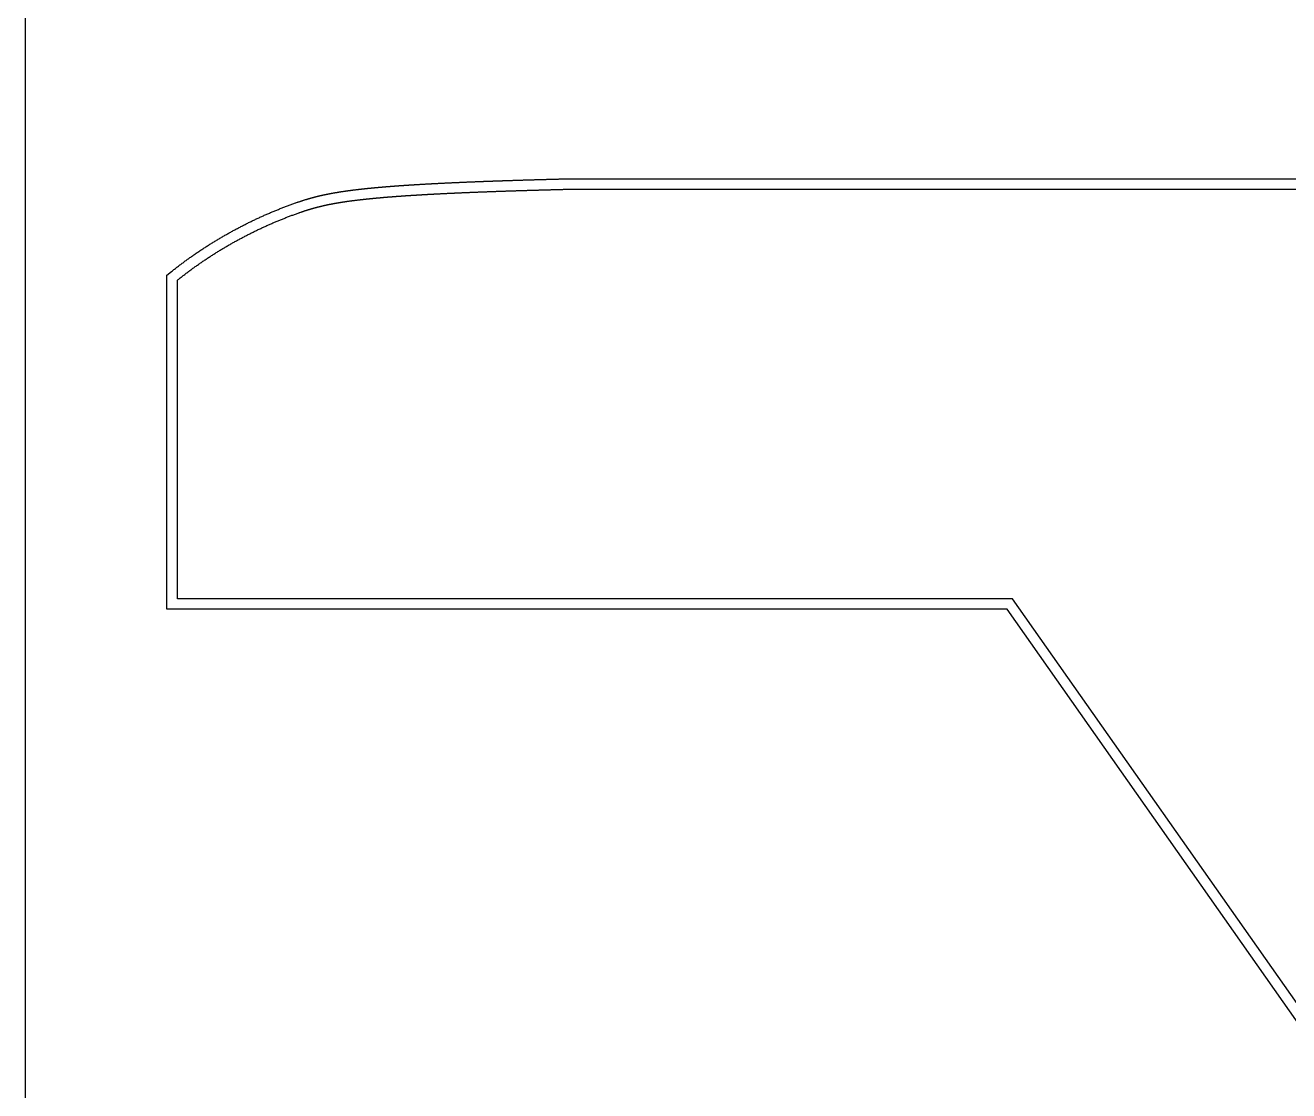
# Model space of a CAD drawing. Header units: inches. Extents: x -955 to -701, y -2062 to -1714.
# Drawn here: x -905.661 to -902.635, y -1994.243 to -1991.693 of the extents above; entities that cross this region are included whole.
import ezdxf

# ---------------------------------------------------------------- set-up
doc = ezdxf.new("R2010")
doc.units = ezdxf.units.IN
doc.header["$LTSCALE"] = 0.1
doc.header["$MEASUREMENT"] = 0
doc.layers.add('pic', color=1, linetype='Continuous')

msp = doc.modelspace()

# ---------------------------------------------------------------- linework, layer by layer
at = {"color": 7, "linetype": 'Continuous', "lineweight": 25}
for points in [[(-902.59179, -1994.11055), (-903.30931, -1993.09055), (-905.32133, -1993.09055), (-905.32133, -1992.29103), (-905.31016, -1992.28211), (-905.30836, -1992.28068), (-905.30656, -1992.27926), (-905.30476, -1992.27784), (-905.30295, -1992.27643), (-905.30114, -1992.27502), (-905.29933, -1992.27361), (-905.29751, -1992.27221), (-905.29569, -1992.27081), (-905.29387, -1992.26942), (-905.29204, -1992.26803), (-905.29021, -1992.26664), (-905.28838, -1992.26526), (-905.28654, -1992.26388), (-905.2847, -1992.2625), (-905.28286, -1992.26113), (-905.28101, -1992.25977), (-905.27916, -1992.25841), (-905.2773, -1992.25705), (-905.27545, -1992.25569), (-905.27359, -1992.25434), (-905.27172, -1992.253), (-905.26985, -1992.25166), (-905.26798, -1992.25032), (-905.26611, -1992.24899), (-905.26423, -1992.24766), (-905.26235, -1992.24633), (-905.26047, -1992.24501), (-905.25858, -1992.24369), (-905.25669, -1992.24238), (-905.2548, -1992.24107), (-905.2529, -1992.23977), (-905.251, -1992.23847), (-905.2491, -1992.23717), (-905.24719, -1992.23588), (-905.24528, -1992.23459), (-905.24337, -1992.23331), (-905.24146, -1992.23203), (-905.23954, -1992.23076), (-905.23762, -1992.22949), (-905.23569, -1992.22822), (-905.23377, -1992.22696), (-905.23184, -1992.2257), (-905.2299, -1992.22445), (-905.22797, -1992.2232), (-905.22603, -1992.22195), (-905.22409, -1992.22071), (-905.22214, -1992.21947), (-905.22019, -1992.21824), (-905.21824, -1992.21702), (-905.21629, -1992.21579), (-905.21433, -1992.21457), (-905.21238, -1992.21336), (-905.21041, -1992.21215), (-905.20845, -1992.21094), (-905.20648, -1992.20974), (-905.20451, -1992.20854), (-905.20254, -1992.20735), (-905.20056, -1992.20616), (-905.19858, -1992.20498), (-905.1966, -1992.2038), (-905.19462, -1992.20262), (-905.19263, -1992.20145), (-905.19064, -1992.20029), (-905.18865, -1992.19912), (-905.18666, -1992.19797), (-905.18466, -1992.19681), (-905.18266, -1992.19566), (-905.18066, -1992.19452), (-905.17865, -1992.19338), (-905.17664, -1992.19225), (-905.17463, -1992.19111), (-905.17262, -1992.18999), (-905.17061, -1992.18887), (-905.16859, -1992.18775), (-905.16657, -1992.18664), (-905.16455, -1992.18553), (-905.16252, -1992.18443), (-905.16049, -1992.18333), (-905.15846, -1992.18223), (-905.15643, -1992.18114), (-905.1544, -1992.18006), (-905.15236, -1992.17898), (-905.15032, -1992.1779), (-905.14828, -1992.17683), (-905.14623, -1992.17576), (-905.14419, -1992.1747), (-905.14214, -1992.17364), (-905.14009, -1992.17259), (-905.13803, -1992.17154), (-905.13598, -1992.1705), (-905.13392, -1992.16946), (-905.13186, -1992.16842), (-905.1298, -1992.16739), (-905.12773, -1992.16637), (-905.12567, -1992.16535), (-905.1236, -1992.16433), (-905.12153, -1992.16332), (-905.11945, -1992.16231), (-905.11738, -1992.16131), (-905.1153, -1992.16031), (-905.11322, -1992.15932), (-905.11114, -1992.15833), (-905.10905, -1992.15735), (-905.10697, -1992.15637), (-905.10488, -1992.1554), (-905.10279, -1992.15443), (-905.1007, -1992.15347), (-905.0986, -1992.15251), (-905.09651, -1992.15155), (-905.09441, -1992.1506), (-905.09231, -1992.14966), (-905.09021, -1992.14872), (-905.0881, -1992.14778), (-905.086, -1992.14685), (-905.08389, -1992.14593), (-905.08178, -1992.14501), (-905.07967, -1992.14409), (-905.07755, -1992.14318), (-905.07544, -1992.14228), (-905.07332, -1992.14138), (-905.0712, -1992.14048), (-905.06908, -1992.13959), (-905.06696, -1992.1387), (-905.06484, -1992.13782), (-905.06271, -1992.13694), (-905.06058, -1992.13607), (-905.05845, -1992.13521), (-905.05632, -1992.13434), (-905.05419, -1992.13349), (-905.05205, -1992.13264), (-905.04992, -1992.13179), (-905.04778, -1992.13095), (-905.04564, -1992.13011), (-905.0435, -1992.12928), (-905.04136, -1992.12845), (-905.03921, -1992.12763), (-905.03707, -1992.12681), (-905.03492, -1992.126), (-905.03277, -1992.12519), (-905.03062, -1992.12439), (-905.02847, -1992.1236), (-905.02631, -1992.1228), (-905.02416, -1992.12202), (-905.022, -1992.12124), (-905.01984, -1992.12046), (-905.01768, -1992.11969), (-905.01552, -1992.11892), (-905.01337, -1992.11816), (-905.01283, -1992.11797), (-905.01255, -1992.11788), (-905.01228, -1992.11778), (-905.01118, -1992.1174), (-905.009, -1992.11664), (-905.0079, -1992.11626), (-905.0068, -1992.11589), (-905.00569, -1992.11551), (-905.00458, -1992.11513), (-905.00347, -1992.11476), (-905.00235, -1992.11438), (-905.00123, -1992.11401), (-905.0001, -1992.11363), (-904.99897, -1992.11326), (-904.99784, -1992.11289), (-904.9967, -1992.11252), (-904.99555, -1992.11215), (-904.9944, -1992.11178), (-904.99325, -1992.11141), (-904.99208, -1992.11105), (-904.99092, -1992.11068), (-904.98974, -1992.11031), (-904.98856, -1992.10995), (-904.98737, -1992.10959), (-904.98618, -1992.10923), (-904.98558, -1992.10904), (-904.98498, -1992.10886), (-904.98437, -1992.10868), (-904.98377, -1992.1085), (-904.98316, -1992.10832), (-904.98255, -1992.10814), (-904.98194, -1992.10796), (-904.98133, -1992.10778), (-904.98071, -1992.10761), (-904.98009, -1992.10743), (-904.97947, -1992.10725), (-904.97885, -1992.10707), (-904.97823, -1992.10689), (-904.9776, -1992.10672), (-904.97698, -1992.10654), (-904.97635, -1992.10636), (-904.97571, -1992.10619), (-904.97508, -1992.10601), (-904.97444, -1992.10583), (-904.97381, -1992.10566), (-904.97317, -1992.10548), (-904.97252, -1992.10531), (-904.97188, -1992.10513), (-904.97123, -1992.10496), (-904.97058, -1992.10479), (-904.96993, -1992.10461), (-904.96927, -1992.10444), (-904.96861, -1992.10427), (-904.96795, -1992.10409), (-904.96729, -1992.10392), (-904.96663, -1992.10375), (-904.96596, -1992.10358), (-904.96529, -1992.10341), (-904.96462, -1992.10323), (-904.96394, -1992.10306), (-904.96326, -1992.10289), (-904.96258, -1992.10272), (-904.9619, -1992.10255), (-904.96121, -1992.10238), (-904.96053, -1992.10221), (-904.95983, -1992.10204), (-904.95914, -1992.10188), (-904.95844, -1992.10171), (-904.95774, -1992.10154), (-904.95704, -1992.10137), (-904.95633, -1992.1012), (-904.95563, -1992.10104), (-904.95491, -1992.10087), (-904.9542, -1992.1007), (-904.95348, -1992.10054), (-904.95276, -1992.10037), (-904.95204, -1992.10021), (-904.95131, -1992.10004), (-904.95058, -1992.09988), (-904.94985, -1992.09971), (-904.94911, -1992.09955), (-904.94837, -1992.09938), (-904.94763, -1992.09922), (-904.94688, -1992.09906), (-904.94613, -1992.09889), (-904.94538, -1992.09873), (-904.94462, -1992.09857), (-904.94386, -1992.09841), (-904.9431, -1992.09825), (-904.94233, -1992.09808), (-904.94156, -1992.09792), (-904.94079, -1992.09776), (-904.94001, -1992.0976), (-904.93923, -1992.09744), (-904.93845, -1992.09728), (-904.93766, -1992.09712), (-904.93687, -1992.09697), (-904.93608, -1992.09681), (-904.93528, -1992.09665), (-904.93448, -1992.09649), (-904.93367, -1992.09633), (-904.93286, -1992.09618), (-904.93205, -1992.09602), (-904.93123, -1992.09586), (-904.93041, -1992.09571), (-904.92958, -1992.09555), (-904.92875, -1992.09539), (-904.92792, -1992.09524), (-904.92708, -1992.09508), (-904.92624, -1992.09493), (-904.9254, -1992.09477), (-904.92455, -1992.09462), (-904.9237, -1992.09447), (-904.92284, -1992.09431), (-904.92198, -1992.09416), (-904.92111, -1992.09401), (-904.92024, -1992.09385), (-904.91937, -1992.0937), (-904.91849, -1992.09355), (-904.91761, -1992.0934), (-904.91672, -1992.09325), (-904.91583, -1992.0931), (-904.91494, -1992.09295), (-904.91404, -1992.0928), (-904.91313, -1992.09265), (-904.91222, -1992.0925), (-904.91131, -1992.09235), (-904.91039, -1992.0922), (-904.90947, -1992.09205), (-904.90854, -1992.0919), (-904.90761, -1992.09175), (-904.90667, -1992.09161), (-904.90573, -1992.09146), (-904.90479, -1992.09131), (-904.90384, -1992.09116), (-904.90288, -1992.09102), (-904.90192, -1992.09087), (-904.90096, -1992.09072), (-904.89999, -1992.09058), (-904.89901, -1992.09043), (-904.89803, -1992.09029), (-904.89705, -1992.09014), (-904.89606, -1992.09), (-904.89507, -1992.08986), (-904.89407, -1992.08971), (-904.89307, -1992.08957), (-904.89206, -1992.08943), (-904.89105, -1992.08928), (-904.89003, -1992.08914), (-904.889, -1992.089), (-904.88797, -1992.08886), (-904.88694, -1992.08871), (-904.8859, -1992.08857), (-904.88485, -1992.08843), (-904.8838, -1992.08829), (-904.88274, -1992.08815), (-904.88168, -1992.08801), (-904.88061, -1992.08787), (-904.87954, -1992.08773), (-904.87846, -1992.08759), (-904.87737, -1992.08745), (-904.87628, -1992.08731), (-904.87519, -1992.08717), (-904.87409, -1992.08703), (-904.87298, -1992.0869), (-904.87187, -1992.08676), (-904.87075, -1992.08662), (-904.86962, -1992.08648), (-904.86849, -1992.08635), (-904.86736, -1992.08621), (-904.86622, -1992.08607), (-904.86507, -1992.08594), (-904.86392, -1992.0858), (-904.86276, -1992.08567), (-904.86159, -1992.08553), (-904.86042, -1992.08539), (-904.85924, -1992.08526), (-904.85806, -1992.08513), (-904.85687, -1992.08499), (-904.85567, -1992.08486), (-904.85447, -1992.08472), (-904.85326, -1992.08459), (-904.85205, -1992.08446), (-904.85083, -1992.08432), (-904.85021, -1992.08426), (-904.8496, -1992.08419), (-904.84898, -1992.08412), (-904.84837, -1992.08406), (-904.84775, -1992.08399), (-904.84713, -1992.08393), (-904.8465, -1992.08386), (-904.84588, -1992.08379), (-904.84525, -1992.08373), (-904.84463, -1992.08366), (-904.844, -1992.0836), (-904.84337, -1992.08353), (-904.84274, -1992.08347), (-904.8421, -1992.0834), (-904.84147, -1992.08334), (-904.84083, -1992.08327), (-904.84019, -1992.0832), (-904.83955, -1992.08314), (-904.83891, -1992.08307), (-904.83827, -1992.08301), (-904.83762, -1992.08294), (-904.83698, -1992.08288), (-904.83633, -1992.08281), (-904.83568, -1992.08275), (-904.83503, -1992.08268), (-904.83438, -1992.08262), (-904.83372, -1992.08255), (-904.83306, -1992.08249), (-904.83241, -1992.08243), (-904.83175, -1992.08236), (-904.83108, -1992.0823), (-904.83042, -1992.08223), (-904.82976, -1992.08217), (-904.82909, -1992.0821), (-904.82842, -1992.08204), (-904.82775, -1992.08198), (-904.82708, -1992.08191), (-904.82641, -1992.08185), (-904.82573, -1992.08178), (-904.82505, -1992.08172), (-904.82438, -1992.08166), (-904.82369, -1992.08159), (-904.82301, -1992.08153), (-904.82233, -1992.08147), (-904.82164, -1992.0814), (-904.82096, -1992.08134), (-904.82027, -1992.08128), (-904.81958, -1992.08121), (-904.81888, -1992.08115), (-904.81819, -1992.08109), (-904.81749, -1992.08102), (-904.81679, -1992.08096), (-904.81609, -1992.0809), (-904.81539, -1992.08083), (-904.81469, -1992.08077), (-904.81398, -1992.08071), (-904.81328, -1992.08064), (-904.81257, -1992.08058), (-904.81186, -1992.08052), (-904.81115, -1992.08046), (-904.81043, -1992.08039), (-904.80972, -1992.08033), (-904.809, -1992.08027), (-904.80828, -1992.08021), (-904.80756, -1992.08015), (-904.80684, -1992.08008), (-904.80611, -1992.08002), (-904.80538, -1992.07996), (-904.80465, -1992.0799), (-904.80392, -1992.07983), (-904.80319, -1992.07977), (-904.80246, -1992.07971), (-904.80172, -1992.07965), (-904.80098, -1992.07959), (-904.80024, -1992.07953), (-904.7995, -1992.07946), (-904.79876, -1992.0794), (-904.79801, -1992.07934), (-904.79727, -1992.07928), (-904.79652, -1992.07922), (-904.79577, -1992.07916), (-904.79501, -1992.0791), (-904.79426, -1992.07904), (-904.7935, -1992.07897), (-904.79274, -1992.07891), (-904.79198, -1992.07885), (-904.79122, -1992.07879), (-904.79046, -1992.07873), (-904.78969, -1992.07867), (-904.78892, -1992.07861), (-904.78815, -1992.07855), (-904.78738, -1992.07849), (-904.7866, -1992.07843), (-904.78583, -1992.07837), (-904.78505, -1992.07831), (-904.78427, -1992.07825), (-904.78349, -1992.07819), (-904.78271, -1992.07812), (-904.78192, -1992.07806), (-904.78113, -1992.078), (-904.78034, -1992.07794), (-904.77955, -1992.07788), (-904.77876, -1992.07782), (-904.77796, -1992.07776), (-904.77717, -1992.0777), (-904.77637, -1992.07764), (-904.77556, -1992.07759), (-904.77476, -1992.07753), (-904.77396, -1992.07747), (-904.77315, -1992.07741), (-904.77234, -1992.07735), (-904.77153, -1992.07729), (-904.77071, -1992.07723), (-904.7699, -1992.07717), (-904.76908, -1992.07711), (-904.76826, -1992.07705), (-904.76744, -1992.07699), (-904.76662, -1992.07693), (-904.76579, -1992.07687), (-904.76496, -1992.07681), (-904.76413, -1992.07676), (-904.7633, -1992.0767), (-904.76247, -1992.07664), (-904.76163, -1992.07658), (-904.76079, -1992.07652), (-904.75995, -1992.07646), (-904.75911, -1992.0764), (-904.75827, -1992.07634), (-904.75742, -1992.07629), (-904.75657, -1992.07623), (-904.75572, -1992.07617), (-904.75487, -1992.07611), (-904.75402, -1992.07605), (-904.75316, -1992.07599), (-904.7523, -1992.07594), (-904.75144, -1992.07588), (-904.75058, -1992.07582), (-904.74971, -1992.07576), (-904.74885, -1992.0757), (-904.74798, -1992.07565), (-904.74711, -1992.07559), (-904.74623, -1992.07553), (-904.74536, -1992.07547), (-904.74448, -1992.07542), (-904.7436, -1992.07536), (-904.74272, -1992.0753), (-904.74183, -1992.07524), (-904.74095, -1992.07519), (-904.74006, -1992.07513), (-904.73917, -1992.07507), (-904.73827, -1992.07501), (-904.73738, -1992.07496), (-904.73648, -1992.0749), (-904.73558, -1992.07484), (-904.73468, -1992.07479), (-904.73378, -1992.07473), (-904.73287, -1992.07467), (-904.73196, -1992.07462), (-904.73105, -1992.07456), (-904.73014, -1992.0745), (-904.72923, -1992.07445), (-904.72831, -1992.07439), (-904.72739, -1992.07433), (-904.72647, -1992.07428), (-904.72555, -1992.07422), (-904.72462, -1992.07416), (-904.72369, -1992.07411), (-904.72276, -1992.07405), (-904.72183, -1992.07399), (-904.7209, -1992.07394), (-904.71996, -1992.07388), (-904.71902, -1992.07383), (-904.71808, -1992.07377), (-904.71714, -1992.07371), (-904.71619, -1992.07366), (-904.71524, -1992.0736), (-904.71429, -1992.07355), (-904.71334, -1992.07349), (-904.71238, -1992.07344), (-904.71143, -1992.07338), (-904.71047, -1992.07332), (-904.70951, -1992.07327), (-904.70854, -1992.07321), (-904.70758, -1992.07316), (-904.70661, -1992.0731), (-904.70564, -1992.07305), (-904.70466, -1992.07299), (-904.70369, -1992.07294), (-904.70271, -1992.07288), (-904.70173, -1992.07283), (-904.70075, -1992.07277), (-904.69976, -1992.07272), (-904.69878, -1992.07266), (-904.69779, -1992.07261), (-904.6968, -1992.07255), (-904.6958, -1992.0725), (-904.69481, -1992.07244), (-904.69381, -1992.07239), (-904.69281, -1992.07233), (-904.6918, -1992.07228), (-904.6908, -1992.07223), (-904.68979, -1992.07217), (-904.68878, -1992.07212), (-904.68776, -1992.07206), (-904.68675, -1992.07201), (-904.68573, -1992.07195), (-904.68471, -1992.0719), (-904.68369, -1992.07185), (-904.68267, -1992.07179), (-904.68164, -1992.07174), (-904.68061, -1992.07168), (-904.67958, -1992.07163), (-904.67854, -1992.07158), (-904.67751, -1992.07152), (-904.67647, -1992.07147), (-904.67543, -1992.07141), (-904.67438, -1992.07136), (-904.67333, -1992.07131), (-904.67229, -1992.07125), (-904.67124, -1992.0712), (-904.67018, -1992.07115), (-904.66913, -1992.07109), (-904.66807, -1992.07104), (-904.66701, -1992.07099), (-904.66594, -1992.07093), (-904.66488, -1992.07088), (-904.66381, -1992.07083), (-904.66274, -1992.07078), (-904.66166, -1992.07072), (-904.66059, -1992.07067), (-904.65951, -1992.07062), (-904.65843, -1992.07056), (-904.65735, -1992.07051), (-904.65626, -1992.07046), (-904.65517, -1992.07041), (-904.65408, -1992.07035), (-904.65299, -1992.0703), (-904.65189, -1992.07025), (-904.6508, -1992.0702), (-904.64969, -1992.07014), (-904.64859, -1992.07009), (-904.64749, -1992.07004), (-904.64638, -1992.06999), (-904.64527, -1992.06993), (-904.64415, -1992.06988), (-904.64304, -1992.06983), (-904.64192, -1992.06978), (-904.6408, -1992.06973), (-904.63968, -1992.06967), (-904.63855, -1992.06962), (-904.63742, -1992.06957), (-904.63629, -1992.06952), (-904.63516, -1992.06947), (-904.63402, -1992.06941), (-904.63288, -1992.06936), (-904.63174, -1992.06931), (-904.6306, -1992.06926), (-904.62945, -1992.06921), (-904.6283, -1992.06916), (-904.62715, -1992.06911), (-904.626, -1992.06905), (-904.62484, -1992.069), (-904.62368, -1992.06895), (-904.62252, -1992.0689), (-904.62135, -1992.06885), (-904.62019, -1992.0688), (-904.61902, -1992.06875), (-904.61784, -1992.0687), (-904.61667, -1992.06865), (-904.61549, -1992.06859), (-904.61431, -1992.06854), (-904.61313, -1992.06849), (-904.61194, -1992.06844), (-904.61076, -1992.06839), (-904.60956, -1992.06834), (-904.60837, -1992.06829), (-904.60718, -1992.06824), (-904.60598, -1992.06819), (-904.60478, -1992.06814), (-904.60357, -1992.06809), (-904.60236, -1992.06804), (-904.60115, -1992.06799), (-904.59994, -1992.06794), (-904.59873, -1992.06789), (-904.59751, -1992.06784), (-904.59629, -1992.06779), (-904.59507, -1992.06774), (-904.59384, -1992.06769), (-904.59261, -1992.06764), (-904.59138, -1992.06759), (-904.59015, -1992.06754), (-904.58891, -1992.06749), (-904.58767, -1992.06744), (-904.58643, -1992.06739), (-904.58519, -1992.06734), (-904.58394, -1992.06729), (-904.58269, -1992.06724), (-904.58144, -1992.06719), (-904.58018, -1992.06714), (-904.57893, -1992.06709), (-904.57766, -1992.06704), (-904.5764, -1992.06699), (-904.57513, -1992.06694), (-904.57387, -1992.0669), (-904.57259, -1992.06685), (-904.57132, -1992.0668), (-904.57004, -1992.06675), (-904.56876, -1992.0667), (-904.56748, -1992.06665), (-904.56619, -1992.0666), (-904.5649, -1992.06655), (-904.56361, -1992.0665), (-904.56232, -1992.06645), (-904.56102, -1992.06641), (-904.55972, -1992.06636), (-904.55842, -1992.06631), (-904.55711, -1992.06626), (-904.55581, -1992.06621), (-904.5545, -1992.06616), (-904.55318, -1992.06611), (-904.55187, -1992.06607), (-904.55055, -1992.06602), (-904.54922, -1992.06597), (-904.5479, -1992.06592), (-904.54657, -1992.06587), (-904.54524, -1992.06583), (-904.54391, -1992.06578), (-904.54257, -1992.06573), (-904.54123, -1992.06568), (-904.53989, -1992.06563), (-904.53854, -1992.06559), (-904.5372, -1992.06554), (-904.53585, -1992.06549), (-904.53449, -1992.06544), (-904.53314, -1992.06539), (-904.53178, -1992.06535), (-904.53041, -1992.0653), (-904.52905, -1992.06525), (-904.52768, -1992.0652), (-904.52631, -1992.06516), (-904.52494, -1992.06511), (-904.52356, -1992.06506), (-904.52218, -1992.06501), (-904.5208, -1992.06497), (-904.51941, -1992.06492), (-904.51802, -1992.06487), (-904.51663, -1992.06483), (-904.51524, -1992.06478), (-904.51384, -1992.06473), (-904.51244, -1992.06468), (-904.51104, -1992.06464), (-904.50963, -1992.06459), (-904.50822, -1992.06454), (-904.50681, -1992.0645), (-904.5054, -1992.06445), (-904.50398, -1992.0644), (-904.50256, -1992.06436), (-904.50114, -1992.06431), (-904.49971, -1992.06426), (-904.49828, -1992.06422), (-904.49685, -1992.06417), (-904.49541, -1992.06412), (-904.49397, -1992.06408), (-904.49253, -1992.06403), (-904.49109, -1992.06399), (-904.48964, -1992.06394), (-904.48819, -1992.06389), (-904.48674, -1992.06385), (-904.48528, -1992.0638), (-904.48382, -1992.06376), (-904.48236, -1992.06371), (-904.48089, -1992.06366), (-904.47942, -1992.06362), (-904.47795, -1992.06357), (-904.47648, -1992.06353), (-904.475, -1992.06348), (-904.47352, -1992.06343), (-904.47204, -1992.06339), (-904.47055, -1992.06334), (-904.46906, -1992.0633), (-904.46757, -1992.06325), (-904.46607, -1992.06321), (-904.46457, -1992.06316), (-904.46307, -1992.06312), (-904.46156, -1992.06307), (-904.46006, -1992.06302), (-904.45854, -1992.06298), (-904.45703, -1992.06293), (-904.45551, -1992.06289), (-904.45399, -1992.06284), (-904.45247, -1992.0628), (-904.45094, -1992.06275), (-904.44941, -1992.06271), (-904.44788, -1992.06266), (-904.44634, -1992.06262), (-904.4448, -1992.06257), (-904.44326, -1992.06253), (-904.44172, -1992.06248), (-904.44017, -1992.06244), (-904.43862, -1992.0624), (-904.43706, -1992.06235), (-904.4355, -1992.06231), (-904.43394, -1992.06226), (-904.43238, -1992.06222), (-904.43081, -1992.06217), (-904.42924, -1992.06213), (-904.42767, -1992.06208), (-904.42609, -1992.06204), (-904.42451, -1992.06199), (-904.42293, -1992.06195), (-904.42134, -1992.06191), (-904.41975, -1992.06186), (-904.41816, -1992.06182), (-904.41656, -1992.06177), (-904.41497, -1992.06173), (-904.41336, -1992.06169), (-904.41176, -1992.06164), (-904.41015, -1992.0616), (-904.40854, -1992.06155), (-904.40692, -1992.06151), (-904.4053, -1992.06147), (-904.40368, -1992.06142), (-904.40206, -1992.06138), (-904.40043, -1992.06134), (-904.3988, -1992.06129), (-904.39717, -1992.06125), (-904.39553, -1992.06121), (-904.39389, -1992.06116), (-904.39224, -1992.06112), (-904.3906, -1992.06108), (-904.38895, -1992.06103), (-904.38729, -1992.06099), (-904.38564, -1992.06095), (-904.38398, -1992.0609), (-904.38231, -1992.06086), (-904.38065, -1992.06082), (-904.37898, -1992.06077), (-904.3773, -1992.06073), (-904.37563, -1992.06069), (-904.37395, -1992.06064), (-904.37226, -1992.0606), (-904.37026, -1992.06055), (-841.94109, -1992.06055)], [(-902.57881, -1994.08555), (-903.29633, -1993.06555), (-905.29633, -1993.06555), (-905.29633, -1992.30306), (-905.29458, -1992.30167), (-905.29283, -1992.30028), (-905.29108, -1992.29889), (-905.28932, -1992.29751), (-905.28756, -1992.29613), (-905.2858, -1992.29475), (-905.28403, -1992.29338), (-905.28226, -1992.29202), (-905.28049, -1992.29065), (-905.27871, -1992.28929), (-905.27693, -1992.28794), (-905.27514, -1992.28659), (-905.27335, -1992.28524), (-905.27156, -1992.28389), (-905.26977, -1992.28255), (-905.26797, -1992.28122), (-905.26617, -1992.27989), (-905.26436, -1992.27856), (-905.26256, -1992.27723), (-905.26074, -1992.27591), (-905.25893, -1992.2746), (-905.25711, -1992.27328), (-905.25529, -1992.27198), (-905.25347, -1992.27067), (-905.25164, -1992.26937), (-905.24981, -1992.26808), (-905.24797, -1992.26678), (-905.24614, -1992.2655), (-905.2443, -1992.26421), (-905.24245, -1992.26293), (-905.24061, -1992.26165), (-905.23876, -1992.26038), (-905.2369, -1992.25911), (-905.23505, -1992.25785), (-905.23319, -1992.25659), (-905.23133, -1992.25533), (-905.22946, -1992.25408), (-905.22759, -1992.25284), (-905.22572, -1992.25159), (-905.22385, -1992.25035), (-905.22197, -1992.24912), (-905.22009, -1992.24789), (-905.21821, -1992.24666), (-905.21633, -1992.24544), (-905.21444, -1992.24422), (-905.21255, -1992.243), (-905.21065, -1992.24179), (-905.20875, -1992.24059), (-905.20685, -1992.23939), (-905.20495, -1992.23819), (-905.20305, -1992.23699), (-905.20114, -1992.23581), (-905.19923, -1992.23462), (-905.19731, -1992.23344), (-905.19539, -1992.23226), (-905.19347, -1992.23109), (-905.19155, -1992.22992), (-905.18963, -1992.22876), (-905.1877, -1992.2276), (-905.18577, -1992.22644), (-905.18384, -1992.22529), (-905.1819, -1992.22415), (-905.17996, -1992.223), (-905.17802, -1992.22187), (-905.17608, -1992.22073), (-905.17413, -1992.2196), (-905.17218, -1992.21848), (-905.17023, -1992.21736), (-905.16828, -1992.21624), (-905.16632, -1992.21513), (-905.16436, -1992.21402), (-905.1624, -1992.21292), (-905.16044, -1992.21182), (-905.15847, -1992.21072), (-905.1565, -1992.20963), (-905.15453, -1992.20855), (-905.15256, -1992.20747), (-905.15058, -1992.20639), (-905.14861, -1992.20532), (-905.14662, -1992.20425), (-905.14464, -1992.20319), (-905.14266, -1992.20213), (-905.14067, -1992.20107), (-905.13868, -1992.20002), (-905.13669, -1992.19898), (-905.13469, -1992.19794), (-905.13269, -1992.1969), (-905.1307, -1992.19587), (-905.12869, -1992.19484), (-905.12669, -1992.19382), (-905.12468, -1992.1928), (-905.12268, -1992.19179), (-905.12067, -1992.19078), (-905.11865, -1992.18977), (-905.11664, -1992.18877), (-905.11462, -1992.18777), (-905.1126, -1992.18678), (-905.11058, -1992.1858), (-905.10856, -1992.18481), (-905.10653, -1992.18384), (-905.10451, -1992.18286), (-905.10248, -1992.1819), (-905.10045, -1992.18093), (-905.09841, -1992.17997), (-905.09638, -1992.17902), (-905.09434, -1992.17807), (-905.0923, -1992.17713), (-905.09026, -1992.17619), (-905.08822, -1992.17525), (-905.08617, -1992.17432), (-905.08413, -1992.17339), (-905.08208, -1992.17247), (-905.08003, -1992.17155), (-905.07798, -1992.17064), (-905.07592, -1992.16973), (-905.07387, -1992.16883), (-905.07181, -1992.16793), (-905.06975, -1992.16704), (-905.06769, -1992.16615), (-905.06562, -1992.16527), (-905.06356, -1992.16439), (-905.06149, -1992.16352), (-905.05942, -1992.16265), (-905.05735, -1992.16178), (-905.05528, -1992.16092), (-905.05321, -1992.16007), (-905.05113, -1992.15922), (-905.04906, -1992.15837), (-905.04698, -1992.15753), (-905.0449, -1992.1567), (-905.04282, -1992.15587), (-905.04073, -1992.15504), (-905.03865, -1992.15422), (-905.03656, -1992.1534), (-905.03447, -1992.15259), (-905.03238, -1992.15179), (-905.03029, -1992.15098), (-905.0282, -1992.15019), (-905.02611, -1992.1494), (-905.02401, -1992.14861), (-905.02191, -1992.14783), (-905.01981, -1992.14705), (-905.01772, -1992.14628), (-905.01561, -1992.14551), (-905.01351, -1992.14475), (-905.01141, -1992.14399), (-905.0093, -1992.14324), (-905.0072, -1992.14249), (-905.00509, -1992.14175), (-905.00456, -1992.14157), (-905.0043, -1992.14147), (-905.00403, -1992.14138), (-905.00297, -1992.14101), (-905.00084, -1992.14027), (-904.99978, -1992.13991), (-904.99871, -1992.13954), (-904.99764, -1992.13918), (-904.99657, -1992.13881), (-904.99549, -1992.13845), (-904.99442, -1992.13809), (-904.99334, -1992.13773), (-904.99226, -1992.13737), (-904.99117, -1992.13701), (-904.99008, -1992.13666), (-904.98899, -1992.1363), (-904.9879, -1992.13595), (-904.98679, -1992.13559), (-904.98569, -1992.13524), (-904.98458, -1992.13489), (-904.98346, -1992.13454), (-904.98234, -1992.13419), (-904.98122, -1992.13385), (-904.98009, -1992.1335), (-904.97895, -1992.13316), (-904.97838, -1992.13298), (-904.97781, -1992.13281), (-904.97723, -1992.13264), (-904.97666, -1992.13247), (-904.97608, -1992.1323), (-904.9755, -1992.13213), (-904.97492, -1992.13196), (-904.97434, -1992.13179), (-904.97375, -1992.13162), (-904.97317, -1992.13145), (-904.97258, -1992.13128), (-904.97199, -1992.13111), (-904.9714, -1992.13094), (-904.9708, -1992.13077), (-904.97021, -1992.13061), (-904.96961, -1992.13044), (-904.96901, -1992.13027), (-904.96841, -1992.1301), (-904.9678, -1992.12994), (-904.9672, -1992.12977), (-904.96659, -1992.1296), (-904.96598, -1992.12944), (-904.96536, -1992.12927), (-904.96475, -1992.12911), (-904.96413, -1992.12894), (-904.96351, -1992.12878), (-904.96289, -1992.12861), (-904.96226, -1992.12845), (-904.96164, -1992.12828), (-904.96101, -1992.12812), (-904.96038, -1992.12795), (-904.95974, -1992.12779), (-904.95911, -1992.12763), (-904.95847, -1992.12747), (-904.95782, -1992.1273), (-904.95718, -1992.12714), (-904.95653, -1992.12698), (-904.95588, -1992.12682), (-904.95523, -1992.12666), (-904.95457, -1992.12649), (-904.95392, -1992.12633), (-904.95325, -1992.12617), (-904.95259, -1992.12601), (-904.95192, -1992.12585), (-904.95125, -1992.12569), (-904.95058, -1992.12553), (-904.94991, -1992.12537), (-904.94923, -1992.12521), (-904.94855, -1992.12506), (-904.94786, -1992.1249), (-904.94717, -1992.12474), (-904.94648, -1992.12458), (-904.94579, -1992.12442), (-904.94509, -1992.12427), (-904.94439, -1992.12411), (-904.94369, -1992.12395), (-904.94298, -1992.1238), (-904.94227, -1992.12364), (-904.94156, -1992.12348), (-904.94084, -1992.12333), (-904.94012, -1992.12317), (-904.9394, -1992.12302), (-904.93867, -1992.12286), (-904.93794, -1992.12271), (-904.9372, -1992.12255), (-904.93647, -1992.1224), (-904.93572, -1992.12224), (-904.93498, -1992.12209), (-904.93423, -1992.12194), (-904.93348, -1992.12178), (-904.93272, -1992.12163), (-904.93196, -1992.12148), (-904.9312, -1992.12133), (-904.93043, -1992.12117), (-904.92966, -1992.12102), (-904.92889, -1992.12087), (-904.92811, -1992.12072), (-904.92733, -1992.12057), (-904.92654, -1992.12042), (-904.92575, -1992.12027), (-904.92495, -1992.12012), (-904.92416, -1992.11997), (-904.92335, -1992.11982), (-904.92255, -1992.11967), (-904.92174, -1992.11952), (-904.92092, -1992.11937), (-904.9201, -1992.11922), (-904.91928, -1992.11907), (-904.91845, -1992.11892), (-904.91762, -1992.11878), (-904.91678, -1992.11863), (-904.91594, -1992.11848), (-904.9151, -1992.11833), (-904.91425, -1992.11819), (-904.91339, -1992.11804), (-904.91253, -1992.11789), (-904.91167, -1992.11775), (-904.9108, -1992.1176), (-904.90993, -1992.11746), (-904.90906, -1992.11731), (-904.90817, -1992.11717), (-904.90729, -1992.11702), (-904.9064, -1992.11688), (-904.9055, -1992.11673), (-904.9046, -1992.11659), (-904.9037, -1992.11644), (-904.90279, -1992.1163), (-904.90188, -1992.11616), (-904.90096, -1992.11602), (-904.90003, -1992.11587), (-904.8991, -1992.11573), (-904.89817, -1992.11559), (-904.89723, -1992.11545), (-904.89629, -1992.1153), (-904.89534, -1992.11516), (-904.89438, -1992.11502), (-904.89342, -1992.11488), (-904.89246, -1992.11474), (-904.89149, -1992.1146), (-904.89052, -1992.11446), (-904.88954, -1992.11432), (-904.88855, -1992.11418), (-904.88756, -1992.11404), (-904.88656, -1992.1139), (-904.88556, -1992.11376), (-904.88456, -1992.11362), (-904.88354, -1992.11348), (-904.88253, -1992.11334), (-904.8815, -1992.11321), (-904.88048, -1992.11307), (-904.87944, -1992.11293), (-904.8784, -1992.11279), (-904.87736, -1992.11266), (-904.87631, -1992.11252), (-904.87525, -1992.11238), (-904.87419, -1992.11225), (-904.87312, -1992.11211), (-904.87205, -1992.11197), (-904.87097, -1992.11184), (-904.86988, -1992.1117), (-904.86879, -1992.11157), (-904.8677, -1992.11143), (-904.86659, -1992.1113), (-904.86548, -1992.11116), (-904.86437, -1992.11103), (-904.86325, -1992.1109), (-904.86212, -1992.11076), (-904.86099, -1992.11063), (-904.85985, -1992.1105), (-904.85871, -1992.11036), (-904.85756, -1992.11023), (-904.8564, -1992.1101), (-904.85524, -1992.10997), (-904.85407, -1992.10983), (-904.85289, -1992.1097), (-904.85171, -1992.10957), (-904.85052, -1992.10944), (-904.84932, -1992.10931), (-904.84812, -1992.10918), (-904.84752, -1992.10911), (-904.84692, -1992.10905), (-904.84631, -1992.10898), (-904.8457, -1992.10892), (-904.84509, -1992.10885), (-904.84448, -1992.10879), (-904.84387, -1992.10872), (-904.84325, -1992.10866), (-904.84264, -1992.10859), (-904.84202, -1992.10853), (-904.8414, -1992.10846), (-904.84078, -1992.1084), (-904.84016, -1992.10833), (-904.83953, -1992.10827), (-904.83891, -1992.1082), (-904.83828, -1992.10814), (-904.83765, -1992.10807), (-904.83702, -1992.10801), (-904.83639, -1992.10795), (-904.83575, -1992.10788), (-904.83512, -1992.10782), (-904.83448, -1992.10775), (-904.83384, -1992.10769), (-904.8332, -1992.10763), (-904.83255, -1992.10756), (-904.83191, -1992.1075), (-904.83126, -1992.10743), (-904.83062, -1992.10737), (-904.82997, -1992.10731), (-904.82932, -1992.10724), (-904.82866, -1992.10718), (-904.82801, -1992.10712), (-904.82735, -1992.10705), (-904.82669, -1992.10699), (-904.82603, -1992.10693), (-904.82537, -1992.10686), (-904.82471, -1992.1068), (-904.82404, -1992.10674), (-904.82338, -1992.10667), (-904.82271, -1992.10661), (-904.82204, -1992.10655), (-904.82136, -1992.10648), (-904.82069, -1992.10642), (-904.82001, -1992.10636), (-904.81934, -1992.1063), (-904.81866, -1992.10623), (-904.81798, -1992.10617), (-904.81729, -1992.10611), (-904.81661, -1992.10605), (-904.81592, -1992.10598), (-904.81523, -1992.10592), (-904.81454, -1992.10586), (-904.81385, -1992.1058), (-904.81316, -1992.10573), (-904.81246, -1992.10567), (-904.81177, -1992.10561), (-904.81107, -1992.10555), (-904.81037, -1992.10549), (-904.80966, -1992.10542), (-904.80896, -1992.10536), (-904.80825, -1992.1053), (-904.80754, -1992.10524), (-904.80683, -1992.10518), (-904.80612, -1992.10511), (-904.80541, -1992.10505), (-904.80469, -1992.10499), (-904.80398, -1992.10493), (-904.80326, -1992.10487), (-904.80253, -1992.10481), (-904.80181, -1992.10475), (-904.80109, -1992.10468), (-904.80036, -1992.10462), (-904.79963, -1992.10456), (-904.7989, -1992.1045), (-904.79817, -1992.10444), (-904.79743, -1992.10438), (-904.7967, -1992.10432), (-904.79596, -1992.10426), (-904.79522, -1992.1042), (-904.79448, -1992.10414), (-904.79373, -1992.10407), (-904.79299, -1992.10401), (-904.79224, -1992.10395), (-904.79149, -1992.10389), (-904.79074, -1992.10383), (-904.78998, -1992.10377), (-904.78923, -1992.10371), (-904.78847, -1992.10365), (-904.78771, -1992.10359), (-904.78695, -1992.10353), (-904.78619, -1992.10347), (-904.78542, -1992.10341), (-904.78465, -1992.10335), (-904.78389, -1992.10329), (-904.78311, -1992.10323), (-904.78234, -1992.10317), (-904.78157, -1992.10311), (-904.78079, -1992.10305), (-904.78001, -1992.10299), (-904.77923, -1992.10293), (-904.77845, -1992.10287), (-904.77766, -1992.10281), (-904.77687, -1992.10275), (-904.77609, -1992.10269), (-904.77529, -1992.10263), (-904.7745, -1992.10258), (-904.77371, -1992.10252), (-904.77291, -1992.10246), (-904.77211, -1992.1024), (-904.77131, -1992.10234), (-904.77051, -1992.10228), (-904.7697, -1992.10222), (-904.76889, -1992.10216), (-904.76808, -1992.1021), (-904.76727, -1992.10204), (-904.76646, -1992.10199), (-904.76564, -1992.10193), (-904.76483, -1992.10187), (-904.76401, -1992.10181), (-904.76319, -1992.10175), (-904.76236, -1992.10169), (-904.76154, -1992.10163), (-904.76071, -1992.10158), (-904.75988, -1992.10152), (-904.75905, -1992.10146), (-904.75821, -1992.1014), (-904.75738, -1992.10134), (-904.75654, -1992.10128), (-904.7557, -1992.10123), (-904.75486, -1992.10117), (-904.75401, -1992.10111), (-904.75317, -1992.10105), (-904.75232, -1992.10099), (-904.75147, -1992.10094), (-904.75061, -1992.10088), (-904.74976, -1992.10082), (-904.7489, -1992.10076), (-904.74804, -1992.10071), (-904.74718, -1992.10065), (-904.74632, -1992.10059), (-904.74545, -1992.10053), (-904.74458, -1992.10048), (-904.74371, -1992.10042), (-904.74284, -1992.10036), (-904.74197, -1992.10031), (-904.74109, -1992.10025), (-904.74021, -1992.10019), (-904.73933, -1992.10013), (-904.73845, -1992.10008), (-904.73756, -1992.10002), (-904.73668, -1992.09996), (-904.73579, -1992.09991), (-904.73489, -1992.09985), (-904.734, -1992.09979), (-904.7331, -1992.09974), (-904.73221, -1992.09968), (-904.73131, -1992.09962), (-904.7304, -1992.09957), (-904.7295, -1992.09951), (-904.72859, -1992.09945), (-904.72768, -1992.0994), (-904.72677, -1992.09934), (-904.72586, -1992.09929), (-904.72494, -1992.09923), (-904.72402, -1992.09917), (-904.7231, -1992.09912), (-904.72218, -1992.09906), (-904.72125, -1992.09901), (-904.72033, -1992.09895), (-904.7194, -1992.09889), (-904.71847, -1992.09884), (-904.71753, -1992.09878), (-904.7166, -1992.09873), (-904.71566, -1992.09867), (-904.71472, -1992.09862), (-904.71377, -1992.09856), (-904.71283, -1992.0985), (-904.71188, -1992.09845), (-904.71093, -1992.09839), (-904.70998, -1992.09834), (-904.70902, -1992.09828), (-904.70807, -1992.09823), (-904.70711, -1992.09817), (-904.70615, -1992.09812), (-904.70518, -1992.09806), (-904.70422, -1992.09801), (-904.70325, -1992.09795), (-904.70228, -1992.0979), (-904.7013, -1992.09784), (-904.70033, -1992.09779), (-904.69935, -1992.09773), (-904.69837, -1992.09768), (-904.69739, -1992.09762), (-904.6964, -1992.09757), (-904.69542, -1992.09751), (-904.69443, -1992.09746), (-904.69344, -1992.09741), (-904.69244, -1992.09735), (-904.69144, -1992.0973), (-904.69045, -1992.09724), (-904.68944, -1992.09719), (-904.68844, -1992.09713), (-904.68744, -1992.09708), (-904.68643, -1992.09703), (-904.68542, -1992.09697), (-904.6844, -1992.09692), (-904.68339, -1992.09686), (-904.68237, -1992.09681), (-904.68135, -1992.09676), (-904.68033, -1992.0967), (-904.6793, -1992.09665), (-904.67827, -1992.0966), (-904.67724, -1992.09654), (-904.67621, -1992.09649), (-904.67518, -1992.09644), (-904.67414, -1992.09638), (-904.6731, -1992.09633), (-904.67206, -1992.09628), (-904.67101, -1992.09622), (-904.66997, -1992.09617), (-904.66892, -1992.09612), (-904.66786, -1992.09606), (-904.66681, -1992.09601), (-904.66575, -1992.09596), (-904.66469, -1992.0959), (-904.66363, -1992.09585), (-904.66257, -1992.0958), (-904.6615, -1992.09574), (-904.66043, -1992.09569), (-904.65936, -1992.09564), (-904.65829, -1992.09559), (-904.65721, -1992.09553), (-904.65613, -1992.09548), (-904.65505, -1992.09543), (-904.65396, -1992.09538), (-904.65288, -1992.09532), (-904.65179, -1992.09527), (-904.6507, -1992.09522), (-904.6496, -1992.09517), (-904.64851, -1992.09511), (-904.64741, -1992.09506), (-904.64631, -1992.09501), (-904.6452, -1992.09496), (-904.64409, -1992.09491), (-904.64298, -1992.09485), (-904.64187, -1992.0948), (-904.64076, -1992.09475), (-904.63964, -1992.0947), (-904.63852, -1992.09465), (-904.6374, -1992.0946), (-904.63627, -1992.09454), (-904.63515, -1992.09449), (-904.63402, -1992.09444), (-904.63289, -1992.09439), (-904.63175, -1992.09434), (-904.63061, -1992.09429), (-904.62947, -1992.09423), (-904.62833, -1992.09418), (-904.62718, -1992.09413), (-904.62604, -1992.09408), (-904.62489, -1992.09403), (-904.62373, -1992.09398), (-904.62258, -1992.09393), (-904.62142, -1992.09388), (-904.62026, -1992.09383), (-904.61909, -1992.09377), (-904.61793, -1992.09372), (-904.61676, -1992.09367), (-904.61559, -1992.09362), (-904.61441, -1992.09357), (-904.61324, -1992.09352), (-904.61206, -1992.09347), (-904.61088, -1992.09342), (-904.60969, -1992.09337), (-904.6085, -1992.09332), (-904.60731, -1992.09327), (-904.60612, -1992.09322), (-904.60492, -1992.09317), (-904.60373, -1992.09312), (-904.60253, -1992.09307), (-904.60132, -1992.09302), (-904.60012, -1992.09297), (-904.59891, -1992.09292), (-904.5977, -1992.09287), (-904.59648, -1992.09282), (-904.59527, -1992.09277), (-904.59405, -1992.09272), (-904.59282, -1992.09267), (-904.5916, -1992.09262), (-904.59037, -1992.09257), (-904.58914, -1992.09252), (-904.58791, -1992.09247), (-904.58667, -1992.09242), (-904.58543, -1992.09237), (-904.58419, -1992.09232), (-904.58295, -1992.09227), (-904.5817, -1992.09222), (-904.58045, -1992.09217), (-904.5792, -1992.09212), (-904.57794, -1992.09207), (-904.57669, -1992.09202), (-904.57543, -1992.09197), (-904.57416, -1992.09193), (-904.5729, -1992.09188), (-904.57163, -1992.09183), (-904.57036, -1992.09178), (-904.56908, -1992.09173), (-904.56781, -1992.09168), (-904.56653, -1992.09163), (-904.56524, -1992.09158), (-904.56396, -1992.09153), (-904.56267, -1992.09149), (-904.56138, -1992.09144), (-904.56008, -1992.09139), (-904.55879, -1992.09134), (-904.55749, -1992.09129), (-904.55619, -1992.09124), (-904.55488, -1992.09119), (-904.55357, -1992.09115), (-904.55226, -1992.0911), (-904.55095, -1992.09105), (-904.54963, -1992.091), (-904.54831, -1992.09095), (-904.54699, -1992.09091), (-904.54566, -1992.09086), (-904.54434, -1992.09081), (-904.54301, -1992.09076), (-904.54167, -1992.09071), (-904.54034, -1992.09067), (-904.539, -1992.09062), (-904.53765, -1992.09057), (-904.53631, -1992.09052), (-904.53496, -1992.09047), (-904.53361, -1992.09043), (-904.53226, -1992.09038), (-904.5309, -1992.09033), (-904.52954, -1992.09028), (-904.52818, -1992.09024), (-904.52681, -1992.09019), (-904.52545, -1992.09014), (-904.52407, -1992.09009), (-904.5227, -1992.09005), (-904.52132, -1992.09), (-904.51994, -1992.08995), (-904.51856, -1992.08991), (-904.51718, -1992.08986), (-904.51579, -1992.08981), (-904.5144, -1992.08976), (-904.513, -1992.08972), (-904.5116, -1992.08967), (-904.5102, -1992.08962), (-904.5088, -1992.08958), (-904.50739, -1992.08953), (-904.50598, -1992.08948), (-904.50457, -1992.08944), (-904.50316, -1992.08939), (-904.50174, -1992.08934), (-904.50032, -1992.0893), (-904.49889, -1992.08925), (-904.49747, -1992.0892), (-904.49604, -1992.08916), (-904.4946, -1992.08911), (-904.49317, -1992.08907), (-904.49173, -1992.08902), (-904.49029, -1992.08897), (-904.48884, -1992.08893), (-904.48739, -1992.08888), (-904.48594, -1992.08883), (-904.48449, -1992.08879), (-904.48303, -1992.08874), (-904.48157, -1992.0887), (-904.48011, -1992.08865), (-904.47864, -1992.08861), (-904.47717, -1992.08856), (-904.4757, -1992.08851), (-904.47423, -1992.08847), (-904.47275, -1992.08842), (-904.47127, -1992.08838), (-904.46978, -1992.08833), (-904.46829, -1992.08829), (-904.4668, -1992.08824), (-904.46531, -1992.08819), (-904.46381, -1992.08815), (-904.46231, -1992.0881), (-904.46081, -1992.08806), (-904.4593, -1992.08801), (-904.4578, -1992.08797), (-904.45628, -1992.08792), (-904.45477, -1992.08788), (-904.45325, -1992.08783), (-904.45173, -1992.08779), (-904.4502, -1992.08774), (-904.44868, -1992.0877), (-904.44715, -1992.08765), (-904.44561, -1992.08761), (-904.44408, -1992.08756), (-904.44254, -1992.08752), (-904.44099, -1992.08747), (-904.43945, -1992.08743), (-904.4379, -1992.08738), (-904.43634, -1992.08734), (-904.43479, -1992.0873), (-904.43323, -1992.08725), (-904.43167, -1992.08721), (-904.4301, -1992.08716), (-904.42853, -1992.08712), (-904.42696, -1992.08707), (-904.42539, -1992.08703), (-904.42381, -1992.08699), (-904.42223, -1992.08694), (-904.42065, -1992.0869), (-904.41906, -1992.08685), (-904.41747, -1992.08681), (-904.41587, -1992.08676), (-904.41428, -1992.08672), (-904.41268, -1992.08668), (-904.41107, -1992.08663), (-904.40947, -1992.08659), (-904.40786, -1992.08655), (-904.40625, -1992.0865), (-904.40463, -1992.08646), (-904.40301, -1992.08641), (-904.40139, -1992.08637), (-904.39976, -1992.08633), (-904.39813, -1992.08628), (-904.3965, -1992.08624), (-904.39486, -1992.0862), (-904.39323, -1992.08615), (-904.39158, -1992.08611), (-904.38994, -1992.08607), (-904.38829, -1992.08602), (-904.38664, -1992.08598), (-904.38498, -1992.08594), (-904.38333, -1992.08589), (-904.38166, -1992.08585), (-904.38, -1992.08581), (-904.37833, -1992.08576), (-904.37666, -1992.08572), (-904.37499, -1992.08568), (-904.37331, -1992.08564), (-904.37163, -1992.08559), (-904.36994, -1992.08555), (-841.94146, -1992.08555)]]:
    msp.add_lwpolyline(points, dxfattribs=at)
at = {"layer": 'pic', "color": 1}
msp.add_lwpolyline([(-905.6606, -2004.52627), (-792.1606, -2004.52627), (-792.1606, -1961.52627), (-905.6606, -1961.52627)], close=True, dxfattribs=at)

doc.saveas('drawing.dxf')
